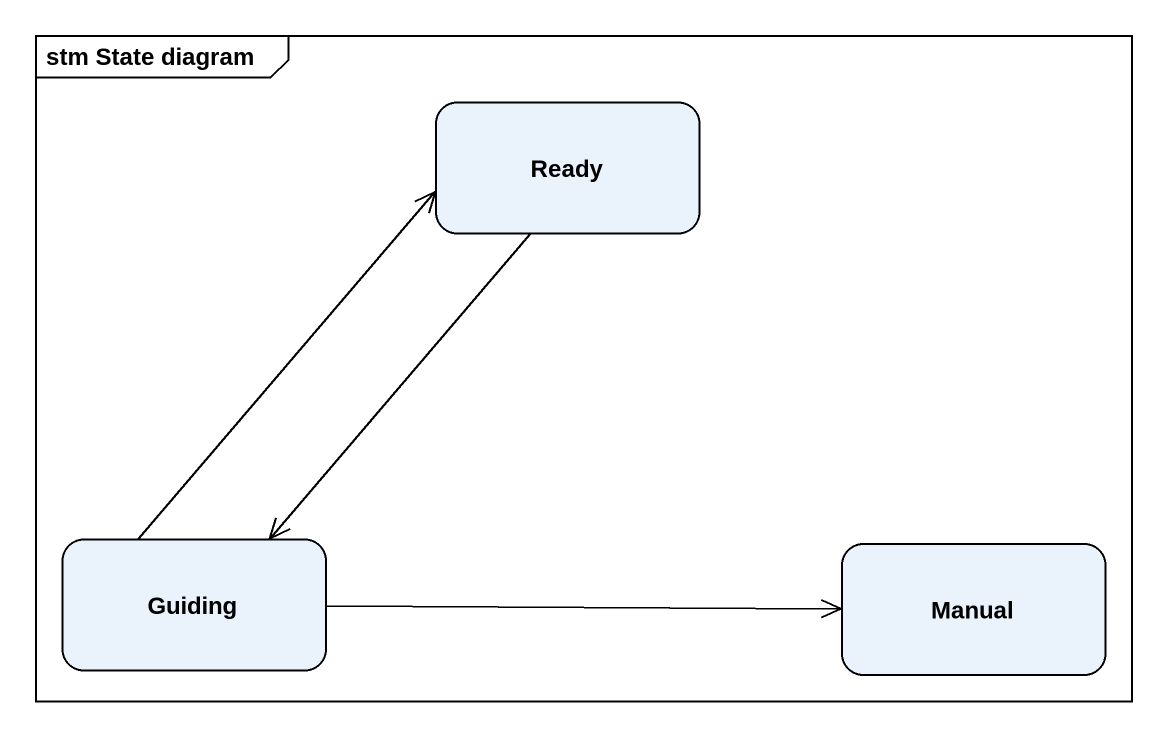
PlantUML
@startuml
mainframe stm State diagram
hide empty description
state Ready
state Guiding
state Manual
Ready --> Guiding
Guiding -up-> Ready
Guiding -right-> Manual
@enduml
